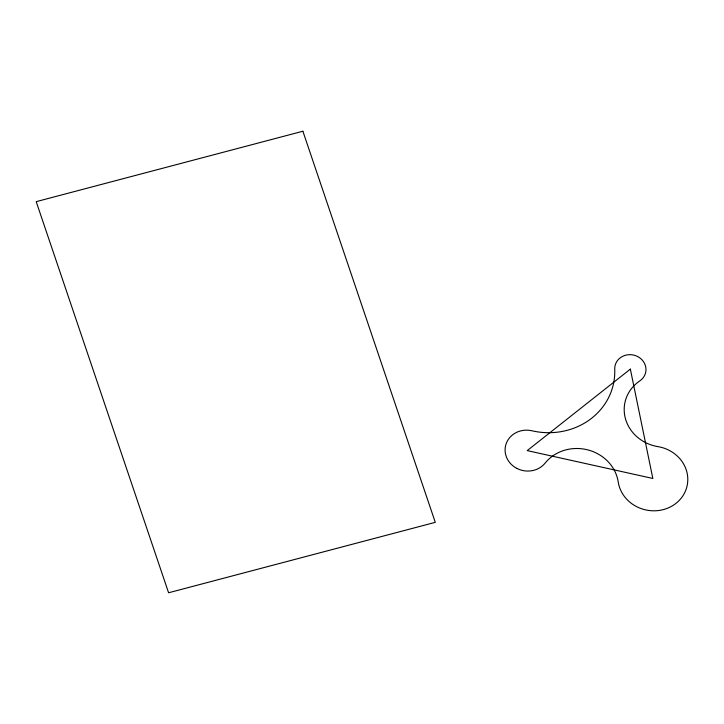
<?xml version="1.0" encoding="UTF-8"?>
<svg xmlns="http://www.w3.org/2000/svg" width="724" height="724" viewBox="0 0 724 724"><rect width="100%" height="100%" fill="white"/><g stroke="black" fill="none" stroke-linecap="round" stroke-linejoin="round"><path stroke-width="1.09" d="M630.351 369.122L527.208 450.609L652.84 478.464L630.351 369.122M302.876 131.234L36.2 201.652L168.602 592.766L435.287 522.348L302.876 131.234M516.791 468.356A22.172 20.39 10.7 0 0 545.109 463.107A40.716 37.458 10.7 0 1 587.798 449.894A40.716 37.458 10.7 0 1 618.224 481.985A35.051 32.245 10.7 0 0 654.387 510.809A35.051 32.245 10.7 0 0 687.755 481.098A35.051 32.245 10.7 0 0 657.926 446.627A39.585 36.417 10.7 0 1 625.436 418.671A39.585 36.417 10.7 0 1 639.799 380.905A15.675 14.417 10.7 0 0 637.039 356.244A15.675 14.417 10.7 0 0 614.73 369.222A68.337 62.852 10.7 0 1 531.959 430.78A22.172 20.39 10.7 0 0 506.456 442.943A22.172 20.39 10.7 0 0 516.791 468.356"/></g></svg>
